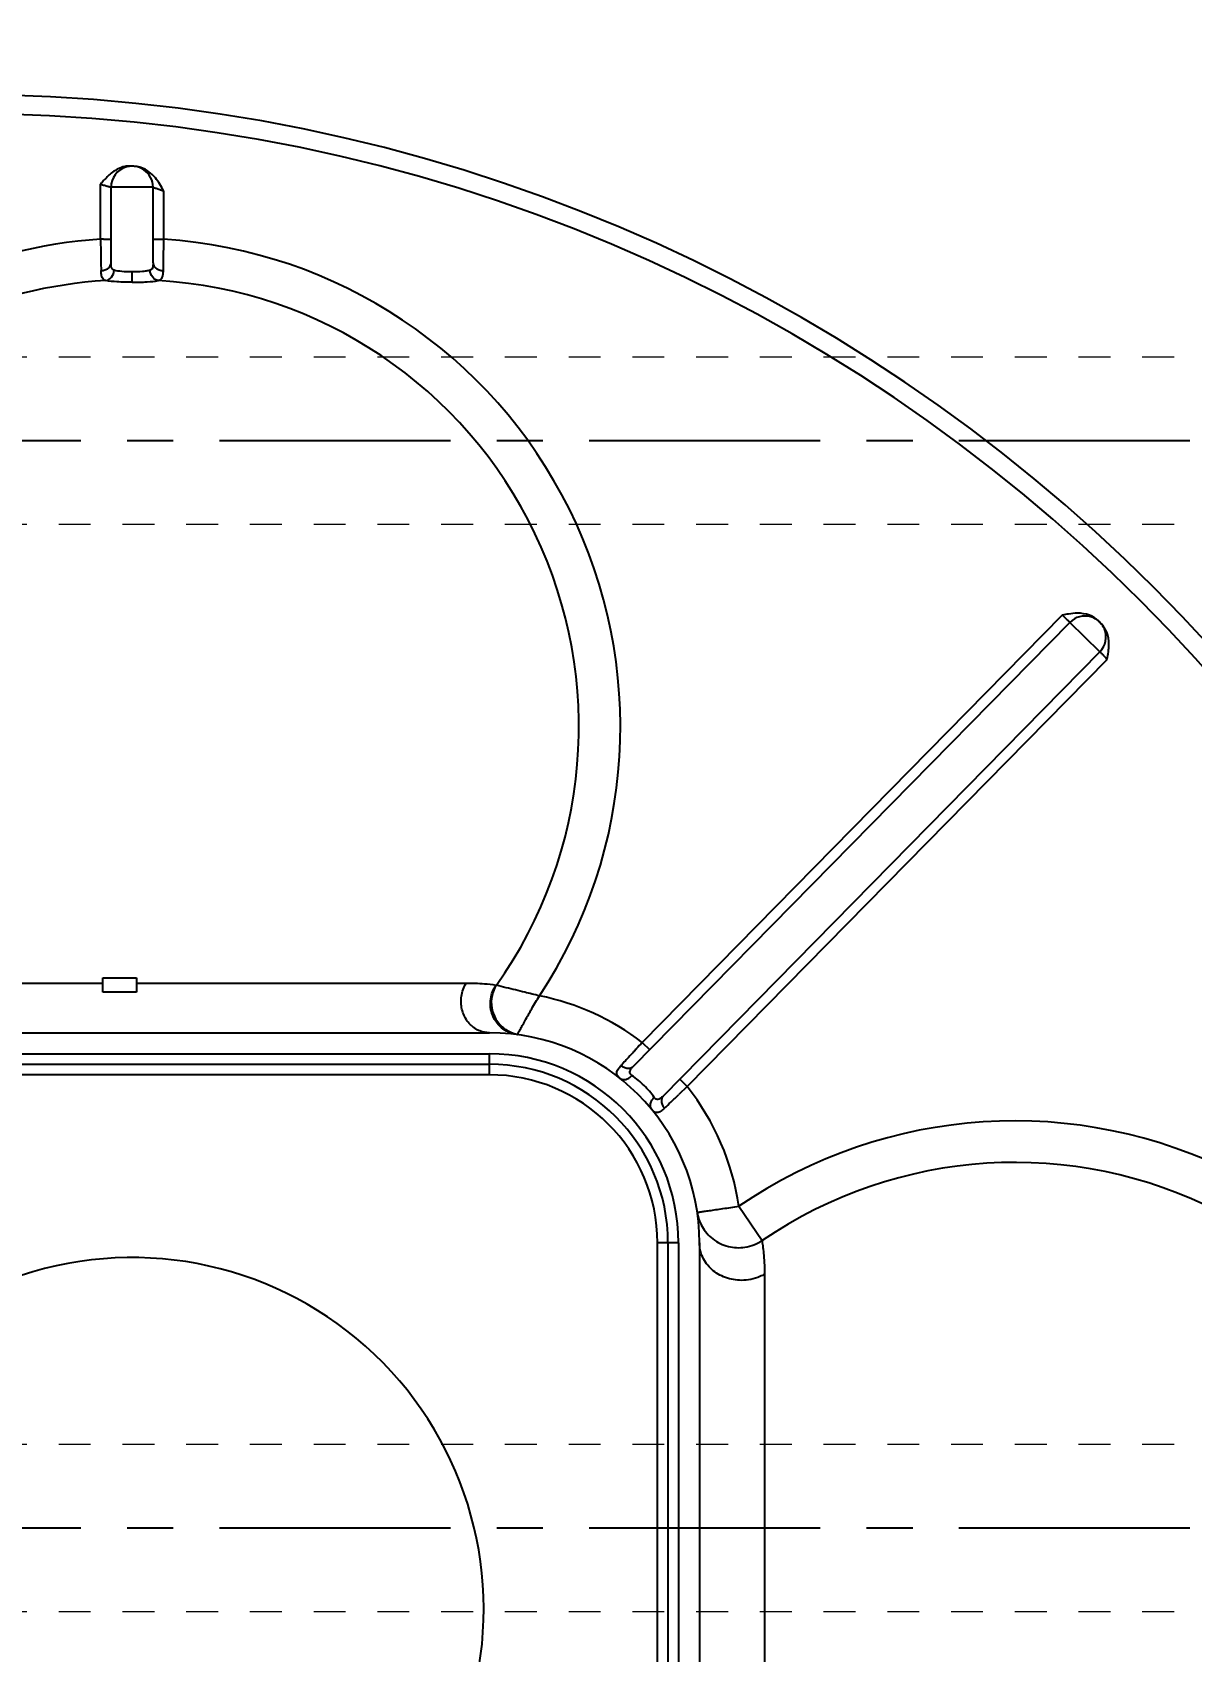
# Model space of a CAD drawing. Header units: millimetres. Extents: x 2667 to 4588, y -8940 to -2822.
# Drawn here: x 3557.2 to 3612.6, y -6217.6 to -6140.2 of the extents above; entities that cross this region are included whole.
import ezdxf

# ---------------------------------------------------------------- set-up
doc = ezdxf.new("R2010")
doc.units = ezdxf.units.MM
doc.header["$LTSCALE"] = 16.335
doc.header["$PDMODE"] = 3
doc.header["$PDSIZE"] = 8
doc.linetypes.add('CENTER', pattern=[0.6, 0.375, -0.075, 0.075, -0.075])
doc.linetypes.add('HIDDEN', pattern=[0.2, 0.1, -0.1])
doc.layers.get('0').update_dxf_attribs({"linetype": 'CONTINUOUS'})
doc.layers.get('Defpoints').update_dxf_attribs({"linetype": 'CONTINUOUS'})
doc.layers.add('cool', color=153, linetype='HIDDEN', lineweight=9)
doc.layers.add('dim', color=82, linetype='CONTINUOUS', lineweight=9)
doc.layers.add('DEFAULT_2', color=8, linetype='HIDDEN')
doc.styles.get("Standard").update_dxf_attribs({"font": 'txt', "width": 0.85})
doc.dimstyles.new('mold', dxfattribs={"dimtxt": 10, "dimasz": 5, "dimexe": 0, "dimexo": 0, "dimgap": 0, "dimtad": 1, "dimzin": 1, "dimdsep": 46, "dimtxsty": 'Standard', "dimcen": 0, "dimclrd": 4, "dimclre": 4, "dimclrt": 6, "dimazin": 0, "dimtfac": 1, "dimtofl": 0, "dimtmove": 0, "dimatfit": 3, "dimfxl": 0, "dimarcsym": 0})

# ---------------------------------------------------------------- blocks, each defined once
blk = doc.blocks.new('02')
at = {"color": 1, "linetype": 'CENTER', "ltscale": 1.803734}
blk.add_line((2807.465, 2890.507), (3167.465, 2890.507), dxfattribs=at)
at = {"layer": 'cool', "ltscale": 0.932966}
for p, q in [((2818.675, 2894.507), (3156.255, 2894.507)), ((2818.675, 2886.507), (3156.255, 2886.507))]:
    blk.add_line(p, q, dxfattribs=at)
blk = doc.blocks.new('*D389')
at = {"layer": 'Defpoints', "color": 0}
for p in [(3661.445, -6211.677), (3682.705, -6211.677), (3498.666, -6241.677)]:
    blk.add_point(p, dxfattribs=at)
at = {"layer": 'dim', "color": 4, "lineweight": -2}
blk.add_line((3661.445, -6211.677), (3700.555, -6211.677), dxfattribs=at)
at = {"layer": 'dim', "color": 6, "insert": (3691.63, -6208.677), "char_height": 6, "attachment_point": 5}
blk.add_mtext('30.00', dxfattribs=at)
blk = doc.blocks.new('*D390')
at = {"layer": 'Defpoints', "color": 0}
for p in [(3674.041, -6159.677), (3682.705, -6159.677), (3498.666, -6241.677)]:
    blk.add_point(p, dxfattribs=at)
at = {"layer": 'dim', "color": 4, "lineweight": -2}
blk.add_line((3674.041, -6159.677), (3701.405, -6159.677), dxfattribs=at)
at = {"layer": 'dim', "color": 6, "insert": (3692.055, -6156.677), "char_height": 6, "attachment_point": 5}
blk.add_mtext('82.00', dxfattribs=at)
blk = doc.blocks.new('*D391')
at = {"layer": 'Defpoints', "color": 0}
for p in [(3657.466, -6121.677), (3682.705, -6121.677), (3498.666, -6241.677)]:
    blk.add_point(p, dxfattribs=at)
at = {"layer": 'dim', "color": 4, "lineweight": -2}
blk.add_line((3657.466, -6121.677), (3703.955, -6121.677), dxfattribs=at)
at = {"layer": 'dim', "color": 6, "insert": (3693.33, -6118.677), "char_height": 6, "attachment_point": 5}
blk.add_mtext('120.00', dxfattribs=at)
blk = doc.blocks.new('*D398')
at = {"layer": 'Defpoints', "color": 0}
for p in [(3648.666, -6089.306), (3648.666, -6112.877), (3498.666, -6241.677)]:
    blk.add_point(p, dxfattribs=at)
at = {"layer": 'dim', "color": 4, "lineweight": -2}
blk.add_line((3648.666, -6112.877), (3648.666, -6068.056), dxfattribs=at)
at = {"layer": 'dim', "color": 6, "insert": (3645.666, -6078.681), "char_height": 6, "attachment_point": 5, "rotation": 90}
blk.add_mtext('150.00', dxfattribs=at)

msp = doc.modelspace()

# ---------------------------------------------------------------- linework, layer by layer
at = {"color": 7, "linetype": 'Continuous'}
for p, q in [((3562.174, -6146.575), (3562.124, -6146.569)), ((3560.473, -6150.057), (3560.473, -6147.424)), ((3560.976, -6151.184), (3560.976, -6147.568)), ((3562.986, -6147.568), (3560.976, -6147.568)), ((3562.986, -6151.183), (3562.986, -6147.568)), ((3563.488, -6147.743), (3563.488, -6150.057)), ((3560.609, -6150.057), (3560.473, -6150.057)), ((3562.986, -6150.057), (3563.488, -6150.057)), ((3563.488, -6150.057), (3563.47, -6151.127)), ((3560.491, -6151.127), (3560.492, -6151.198)), ((3560.492, -6151.198), (3560.499, -6151.557)), ((3561.981, -6152.115), (3561.981, -6151.621)), ((3563.469, -6151.197), (3563.463, -6151.557)), ((3563.47, -6151.127), (3563.469, -6151.197)), ((3585.943, -6189.626), (3606.832, -6168.378)), ((3606.463, -6168.036), (3586.379, -6188.466)), ((3608.265, -6169.787), (3606.832, -6168.378)), ((3587.376, -6191.035), (3608.265, -6169.787)), ((3588.528, -6190.58), (3608.613, -6170.15)), ((3560.578, -6185.641), (3547.784, -6185.641)), ((3560.578, -6186.059), (3560.578, -6185.381)), ((3560.578, -6185.381), (3562.191, -6185.381)), ((3562.191, -6185.381), (3562.191, -6186.059)), ((3577.952, -6185.641), (3562.191, -6185.641)), ((3562.191, -6186.059), (3560.578, -6186.059)), ((3546.794, -6188.005), (3579.066, -6188.005)), ((3586.379, -6188.466), (3586.737, -6188.818)), ((3545.344, -6189.01), (3579.066, -6189.01)), ((3545.344, -6189.513), (3579.066, -6189.513)), ((3579.066, -6190.015), (3579.066, -6189.01)), ((3579.066, -6190.015), (3545.344, -6190.015)), ((3588.171, -6190.227), (3588.529, -6190.579)), ((3588.529, -6190.579), (3588.125, -6190.964)), ((3590.998, -6196.302), (3592.12, -6197.942)), ((3588.111, -6198.055), (3587.106, -6198.055)), ((3587.106, -6232.212), (3587.106, -6198.055)), ((3587.608, -6198.055), (3587.608, -6232.212)), ((3588.111, -6198.055), (3588.111, -6232.212)), ((3589.116, -6198.055), (3589.116, -6230.761)), ((3592.238, -6229.468), (3592.238, -6199.546))]:
    msp.add_line(p, q, dxfattribs=at)
for centre, radius, start, end in [((3553.941, -6223.612), 80.47, 0, 90), ((3553.941, -6223.612), 79.57, 0, 90), ((3561.981, -6147.568), 1.005, 107.47106, 180), ((3553.941, -6223.612), 77.473, 83.93728, 84.02913), ((3561.992, -6147.904), 1.342, 72.0657, 82.19227), ((3561.981, -6147.568), 1.005, 0, 55.97642), ((3561.981, -6173.362), 23.354, 93.70101, 136.04569), ((3561.981, -6173.362), 23.354, 326.54673, 86.29888), ((3561.981, -6173.362), 21.367, 93.38187, 136.04569), ((3561.981, -6173.362), 21.367, 324.61994, 86.61822), ((3607.549, -6169.082), 1.005, 74.17992, 135.48853), ((3553.941, -6223.612), 77.473, 45.42393, 45.55313), ((3607.549, -6169.082), 1.005, 315.48853, 22.63984), ((3579.066, -6198.055), 12.06, 52.66927, 78.52049), ((3579.066, -6198.055), 10.05, 0, 90), ((3579.066, -6198.055), 9.045, 0, 90), ((3579.066, -6198.055), 8.543, 0, 90), ((3579.066, -6198.055), 8.04, 0, 90), ((3583.16, -6193.891), 4.713, 45.49452, 54.63986), ((3583.146, -6193.902), 4.73, 36.35394, 45.46587), ((3435.181, -6030.294), 221.826, 313.45573, 313.58877), ((3579.066, -6198.055), 12.06, 8.35989, 38.3072), ((3506.958, -6106.122), 117.415, 313.2695, 313.48033), ((3604.191, -6215.572), 23.354, 1.62545, 124.3966), ((3604.191, -6215.572), 21.367, 1.16543, 124.39661), ((3590.988, -6196.245), 2.04, 278.38916, 303.7103), ((3561.981, -6215.572), 16.817, 344.50485, 108.36798)]:
    msp.add_arc(centre, radius, start, end, dxfattribs=at)
for points in [[(3560.985, -6146.9), (3560.853, -6147.005), (3560.734, -6147.127), (3560.622, -6147.253)], [(3561.999, -6146.564), (3561.919, -6146.556), (3561.837, -6146.553), (3561.757, -6146.56)], [(3560.622, -6147.253), (3560.571, -6147.309), (3560.522, -6147.367), (3560.473, -6147.424)], [(3563.488, -6147.743), (3563.37, -6147.528), (3563.249, -6147.312), (3563.094, -6147.122)], [(3607.188, -6167.941), (3607.045, -6167.942), (3606.902, -6167.958), (3606.761, -6167.981)], [(3607.769, -6168.038), (3607.585, -6167.968), (3607.384, -6167.94), (3607.188, -6167.941)], [(3606.761, -6167.981), (3606.661, -6167.997), (3606.562, -6168.016), (3606.463, -6168.036)], [(3608.191, -6168.304), (3608.072, -6168.188), (3607.924, -6168.097), (3607.769, -6168.038)], [(3608.589, -6168.843), (3608.527, -6168.689), (3608.434, -6168.543), (3608.315, -6168.427)], [(3608.696, -6169.422), (3608.694, -6169.226), (3608.662, -6169.026), (3608.589, -6168.843)], [(3608.613, -6170.15), (3608.657, -6169.91), (3608.699, -6169.666), (3608.696, -6169.422)]]:
    msp.add_open_spline(points, degree=3, dxfattribs=at)
for points, knots in [([(3561.757, -6146.56), (3561.686, -6146.566), (3561.407, -6146.622), (3561.151, -6146.767), (3560.985, -6146.9)], [0, 0, 0, 0, 0.251052, 1, 1, 1, 1]), ([(3563.094, -6147.122), (3563.004, -6147.011), (3562.799, -6146.807), (3562.541, -6146.671), (3562.405, -6146.627)], [0, 0, 0, 0, 0.500398, 1, 1, 1, 1]), ([(3560.473, -6147.424), (3560.536, -6147.442), (3560.629, -6147.466), (3560.746, -6147.498), (3560.822, -6147.519), (3560.883, -6147.539), (3560.933, -6147.551), (3560.955, -6147.564), (3560.976, -6147.565), (3560.976, -6147.568)], [0, 0, 0, 0, 0.375011, 0.546925, 0.698803, 0.824844, 0.919447, 0.978654, 1, 1, 1, 1]), ([(3562.986, -6147.568), (3562.986, -6147.569), (3562.991, -6147.57), (3562.997, -6147.574), (3563.011, -6147.578), (3563.036, -6147.586), (3563.08, -6147.6), (3563.143, -6147.622), (3563.218, -6147.647), (3563.336, -6147.686), (3563.427, -6147.719), (3563.488, -6147.743)], [0, 0, 0, 0, 0.005705, 0.021277, 0.046459, 0.080911, 0.176184, 0.302891, 0.455186, 0.626979, 1, 1, 1, 1]), ([(3560.473, -6150.057), (3560.475, -6150.15), (3560.481, -6150.507), (3560.487, -6150.864), (3560.491, -6151.127)], [0, 0, 0, 0, 0.262443, 1, 1, 1, 1]), ([(3560.609, -6150.057), (3560.658, -6150.057), (3560.728, -6150.057), (3560.816, -6150.057), (3560.871, -6150.057), (3560.913, -6150.056), (3560.947, -6150.059), (3560.962, -6150.054), (3560.976, -6150.058), (3560.976, -6150.056)], [0, 0, 0, 0, 0.400678, 0.573877, 0.721818, 0.841072, 0.928451, 0.981877, 1, 1, 1, 1]), ([(3560.499, -6151.557), (3560.561, -6151.554), (3560.682, -6151.533), (3560.839, -6151.453), (3560.948, -6151.332), (3560.976, -6151.231), (3560.976, -6151.183)], [0, 0, 0, 0, 0.282534, 0.546845, 0.783886, 1, 1, 1, 1]), ([(3560.72, -6152.033), (3560.683, -6152.022), (3560.61, -6151.985), (3560.539, -6151.874), (3560.506, -6151.726), (3560.499, -6151.617), (3560.499, -6151.557)], [0, 0, 0, 0, 0.204928, 0.418292, 0.678538, 1, 1, 1, 1]), ([(3560.72, -6152.033), (3560.827, -6152.017), (3561.036, -6151.883), (3561.115, -6151.654), (3561.121, -6151.537)], [0, 0, 0, 0, 0.47739, 1, 1, 1, 1]), ([(3561.121, -6151.537), (3561.094, -6151.53), (3561.041, -6151.498), (3560.997, -6151.411), (3560.978, -6151.304), (3560.976, -6151.225), (3560.976, -6151.183)], [0, 0, 0, 0, 0.204318, 0.425072, 0.690665, 1, 1, 1, 1]), ([(3561.981, -6151.621), (3561.816, -6151.62), (3561.528, -6151.607), (3561.239, -6151.572), (3561.121, -6151.537)], [0, 0, 0, 0, 0.572434, 1, 1, 1, 1]), ([(3562.615, -6151.582), (3562.568, -6151.588), (3562.358, -6151.613), (3562.145, -6151.621), (3561.981, -6151.621)], [0, 0, 0, 0, 0.224049, 1, 1, 1, 1]), ([(3562.841, -6151.537), (3562.825, -6151.541), (3562.751, -6151.56), (3562.675, -6151.573), (3562.615, -6151.582)], [0, 0, 0, 0, 0.214485, 1, 1, 1, 1]), ([(3562.986, -6151.183), (3562.986, -6151.228), (3562.983, -6151.309), (3562.963, -6151.418), (3562.917, -6151.501), (3562.866, -6151.53), (3562.841, -6151.537)], [0, 0, 0, 0, 0.329139, 0.594992, 0.805714, 1, 1, 1, 1]), ([(3563.241, -6152.033), (3563.136, -6152.017), (3562.926, -6151.884), (3562.847, -6151.656), (3562.841, -6151.537)], [0, 0, 0, 0, 0.472366, 1, 1, 1, 1]), ([(3562.986, -6151.183), (3562.986, -6151.231), (3563.014, -6151.332), (3563.123, -6151.453), (3563.28, -6151.533), (3563.401, -6151.554), (3563.463, -6151.557)], [0, 0, 0, 0, 0.216116, 0.453175, 0.717486, 1, 1, 1, 1]), ([(3563.463, -6151.557), (3563.463, -6151.617), (3563.456, -6151.727), (3563.423, -6151.874), (3563.352, -6151.985), (3563.278, -6152.022), (3563.241, -6152.033)], [0, 0, 0, 0, 0.321366, 0.58173, 0.794722, 1, 1, 1, 1]), ([(3561.981, -6152.115), (3561.739, -6152.115), (3561.318, -6152.102), (3560.897, -6152.066), (3560.72, -6152.033)], [0, 0, 0, 0, 0.573131, 1, 1, 1, 1]), ([(3561.981, -6152.115), (3562.222, -6152.115), (3562.643, -6152.102), (3563.065, -6152.067), (3563.241, -6152.033)], [0, 0, 0, 0, 0.573256, 1, 1, 1, 1]), ([(3606.463, -6168.036), (3606.511, -6168.078), (3606.581, -6168.141), (3606.668, -6168.221), (3606.723, -6168.273), (3606.767, -6168.315), (3606.797, -6168.344), (3606.815, -6168.361), (3606.824, -6168.371), (3606.829, -6168.373), (3606.831, -6168.378), (3606.832, -6168.378)], [0, 0, 0, 0, 0.382123, 0.555612, 0.707141, 0.831468, 0.923678, 0.956672, 0.980566, 0.995097, 1, 1, 1, 1]), ([(3608.265, -6169.787), (3608.264, -6169.784), (3608.282, -6169.805), (3608.293, -6169.814), (3608.331, -6169.852), (3608.392, -6169.914), (3608.49, -6170.016), (3608.57, -6170.102), (3608.613, -6170.15)], [0, 0, 0, 0, 0.019422, 0.07629, 0.168489, 0.2928, 0.617844, 1, 1, 1, 1]), ([(3577.712, -6186.498), (3577.712, -6186.415), (3577.734, -6186.117), (3577.838, -6185.825), (3577.952, -6185.641)], [0, 0, 0, 0, 0.275835, 1, 1, 1, 1]), ([(3579.386, -6185.737), (3579.202, -6185.708), (3578.724, -6185.66), (3578.245, -6185.643), (3577.952, -6185.641)], [0, 0, 0, 0, 0.388962, 1, 1, 1, 1]), ([(3580.4, -6188.094), (3580.162, -6188.062), (3579.793, -6187.915), (3579.423, -6187.549), (3579.141, -6187.076), (3579.063, -6186.407), (3579.255, -6185.926), (3579.386, -6185.737)], [0, 0, 0, 0, 0.237014, 0.370803, 0.508268, 0.773132, 1, 1, 1, 1]), ([(3579.402, -6185.733), (3579.305, -6185.881), (3579.153, -6186.238), (3579.15, -6186.738), (3579.263, -6187.142), (3579.463, -6187.513), (3579.691, -6187.743), (3579.862, -6187.855)], [0, 0, 0, 0, 0.220648, 0.474412, 0.608644, 0.74313, 1, 1, 1, 1]), ([(3581.466, -6186.236), (3581.229, -6186.185), (3580.695, -6186.052), (3580.007, -6185.887), (3579.556, -6185.772), (3579.402, -6185.733)], [0, 0, 0, 0, 0.342694, 0.775769, 1, 1, 1, 1]), ([(3579.066, -6188.005), (3578.912, -6188.005), (3578.574, -6187.94), (3578.115, -6187.63), (3577.788, -6187.118), (3577.712, -6186.704), (3577.712, -6186.498)], [0, 0, 0, 0, 0.206146, 0.449743, 0.722594, 1, 1, 1, 1]), ([(3580.417, -6188.074), (3580.434, -6188.047), (3580.473, -6187.972), (3580.547, -6187.833), (3580.652, -6187.644), (3580.836, -6187.313), (3581.104, -6186.836), (3581.336, -6186.441), (3581.466, -6186.236)], [0, 0, 0, 0, 0.044576, 0.120135, 0.223715, 0.350776, 0.656665, 1, 1, 1, 1]), ([(3579.862, -6187.855), (3579.907, -6187.884), (3580.08, -6187.984), (3580.273, -6188.049), (3580.417, -6188.074)], [0, 0, 0, 0, 0.267313, 1, 1, 1, 1]), ([(3580.4, -6188.094), (3580.401, -6188.094), (3580.41, -6188.09), (3580.413, -6188.081), (3580.417, -6188.074)], [0, 0, 0, 0, 0.124114, 1, 1, 1, 1]), ([(3586.379, -6188.466), (3586.284, -6188.569), (3586.157, -6188.706), (3586.031, -6188.843), (3586, -6188.877)], [0, 0, 0, 0, 0.754034, 1, 1, 1, 1]), ([(3585.308, -6190.179), (3585.263, -6190.143), (3585.201, -6190.084), (3585.159, -6189.983), (3585.157, -6189.876), (3585.225, -6189.73), (3585.309, -6189.629), (3585.361, -6189.575)], [0, 0, 0, 0, 0.244041, 0.346771, 0.447187, 0.684159, 1, 1, 1, 1]), ([(3585.652, -6189.256), (3585.626, -6189.285), (3585.529, -6189.391), (3585.432, -6189.498), (3585.361, -6189.575)], [0, 0, 0, 0, 0.2716, 1, 1, 1, 1]), ([(3585.943, -6189.626), (3585.911, -6189.659), (3585.824, -6189.71), (3585.669, -6189.723), (3585.506, -6189.676), (3585.407, -6189.613), (3585.361, -6189.575)], [0, 0, 0, 0, 0.216688, 0.453488, 0.717141, 1, 1, 1, 1]), ([(3586, -6188.877), (3585.97, -6188.91), (3585.854, -6189.036), (3585.738, -6189.162), (3585.652, -6189.256)], [0, 0, 0, 0, 0.261138, 1, 1, 1, 1]), ([(3585.809, -6189.794), (3585.816, -6189.78), (3585.855, -6189.719), (3585.904, -6189.666), (3585.943, -6189.626)], [0, 0, 0, 0, 0.221805, 1, 1, 1, 1]), ([(3585.308, -6190.179), (3585.347, -6190.209), (3585.441, -6190.249), (3585.595, -6190.24), (3585.751, -6190.174), (3585.844, -6190.096), (3585.887, -6190.048)], [0, 0, 0, 0, 0.227915, 0.448095, 0.698099, 1, 1, 1, 1]), ([(3585.788, -6189.934), (3585.784, -6189.923), (3585.775, -6189.875), (3585.792, -6189.826), (3585.809, -6189.794)], [0, 0, 0, 0, 0.235045, 1, 1, 1, 1]), ([(3585.887, -6190.048), (3585.875, -6190.04), (3585.834, -6190.011), (3585.799, -6189.969), (3585.788, -6189.934)], [0, 0, 0, 0, 0.284867, 1, 1, 1, 1]), ([(3586.834, -6191.679), (3586.774, -6191.606), (3586.748, -6191.427), (3586.838, -6191.232), (3586.912, -6191.138), (3586.956, -6191.098)], [0, 0, 0, 0, 0.447321, 0.722037, 1, 1, 1, 1]), ([(3587.072, -6191.19), (3587.061, -6191.186), (3587.015, -6191.167), (3586.978, -6191.129), (3586.956, -6191.098)], [0, 0, 0, 0, 0.22508, 1, 1, 1, 1]), ([(3587.376, -6191.035), (3587.351, -6191.061), (3587.291, -6191.118), (3587.195, -6191.19), (3587.107, -6191.2), (3587.072, -6191.19)], [0, 0, 0, 0, 0.307962, 0.693543, 1, 1, 1, 1]), ([(3587.376, -6191.035), (3587.311, -6191.102), (3587.269, -6191.273), (3587.336, -6191.472), (3587.399, -6191.572), (3587.438, -6191.616)], [0, 0, 0, 0, 0.446455, 0.720874, 1, 1, 1, 1]), ([(3587.438, -6191.616), (3587.385, -6191.669), (3587.284, -6191.755), (3587.139, -6191.825), (3587.032, -6191.825), (3586.931, -6191.786), (3586.871, -6191.724), (3586.834, -6191.679)], [0, 0, 0, 0, 0.315832, 0.552879, 0.653159, 0.755494, 1, 1, 1, 1]), ([(3589.009, -6196.594), (3589.009, -6196.595), (3589.014, -6196.592), (3589.02, -6196.593), (3589.032, -6196.59), (3589.057, -6196.587), (3589.101, -6196.58), (3589.166, -6196.571), (3589.249, -6196.558), (3589.349, -6196.544), (3589.465, -6196.526), (3589.648, -6196.5), (3589.907, -6196.462), (3590.246, -6196.413), (3590.615, -6196.358), (3590.869, -6196.321), (3590.998, -6196.302)], [0, 0, 0, 0, 0.001216, 0.004849, 0.010875, 0.019272, 0.043086, 0.076108, 0.118092, 0.168556, 0.226964, 0.292781, 0.444195, 0.617177, 0.805269, 1, 1, 1, 1]), ([(3589.009, -6196.594), (3589.043, -6196.827), (3589.208, -6197.312), (3589.727, -6197.914), (3590.47, -6198.275), (3591.025, -6198.301), (3591.286, -6198.263)], [0, 0, 0, 0, 0.226705, 0.480888, 0.745931, 1, 1, 1, 1]), ([(3591.126, -6199.845), (3590.865, -6199.845), (3590.347, -6199.755), (3589.681, -6199.365), (3589.225, -6198.771), (3589.116, -6198.29), (3589.116, -6198.056)], [0, 0, 0, 0, 0.263315, 0.51905, 0.763677, 1, 1, 1, 1]), ([(3592.238, -6199.546), (3592.242, -6199.363), (3592.231, -6199.031), (3592.2, -6198.583), (3592.162, -6198.231), (3592.129, -6198.029), (3592.12, -6197.942)], [0, 0, 0, 0, 0.340193, 0.618359, 0.837199, 1, 1, 1, 1]), ([(3592.238, -6199.546), (3592.163, -6199.59), (3591.818, -6199.764), (3591.425, -6199.845), (3591.126, -6199.845)], [0, 0, 0, 0, 0.225074, 1, 1, 1, 1])]:
    msp.add_open_spline(points, degree=3, knots=knots, dxfattribs=at)
at = {"layer": 'DEFAULT_2', "color": 8, "linetype": 'HIDDEN'}
msp.add_line((3562.174, -6146.578), (3562.086, -6146.569), dxfattribs=at)
for centre, start, end in [((3561.981, -6147.568), 55.97642, 107.47106), ((3607.549, -6169.082), 22.63984, 74.17992)]:
    msp.add_arc(centre, 1.005, start, end, dxfattribs=at)

# ---------------------------------------------------------------- block references
for p in [(511.201, -9050.184), (511.201, -9102.184)]:
    msp.add_blockref('02', p)

# ---------------------------------------------------------------- dimensions: what is measured, and where the dimension line sits
at = {"layer": 'dim'}
for feature_location, offset, dtype, picture, middle in [((3648.666, -6112.877), (0, 23.571), 1, '*D398', (3645.666, -6078.681)), ((3657.466, -6121.677), (25.239, 0), 0, '*D391', (3693.33, -6118.677)), ((3674.041, -6159.677), (8.664, 0), 0, '*D390', (3692.055, -6156.677)), ((3661.445, -6211.677), (21.26, 0), 0, '*D389', (3691.63, -6208.677))]:
    dim = msp.add_ordinate_dim(feature_location=feature_location, offset=offset, dtype=dtype, origin=(3498.666, -6241.677), dimstyle='mold', override={"dimtxt": 6, "dimasz": 2}, dxfattribs=at)
    dim.commit()
    dim.dimension.update_dxf_attribs({"geometry": picture, "text_midpoint": middle})

doc.saveas('drawing.dxf')
